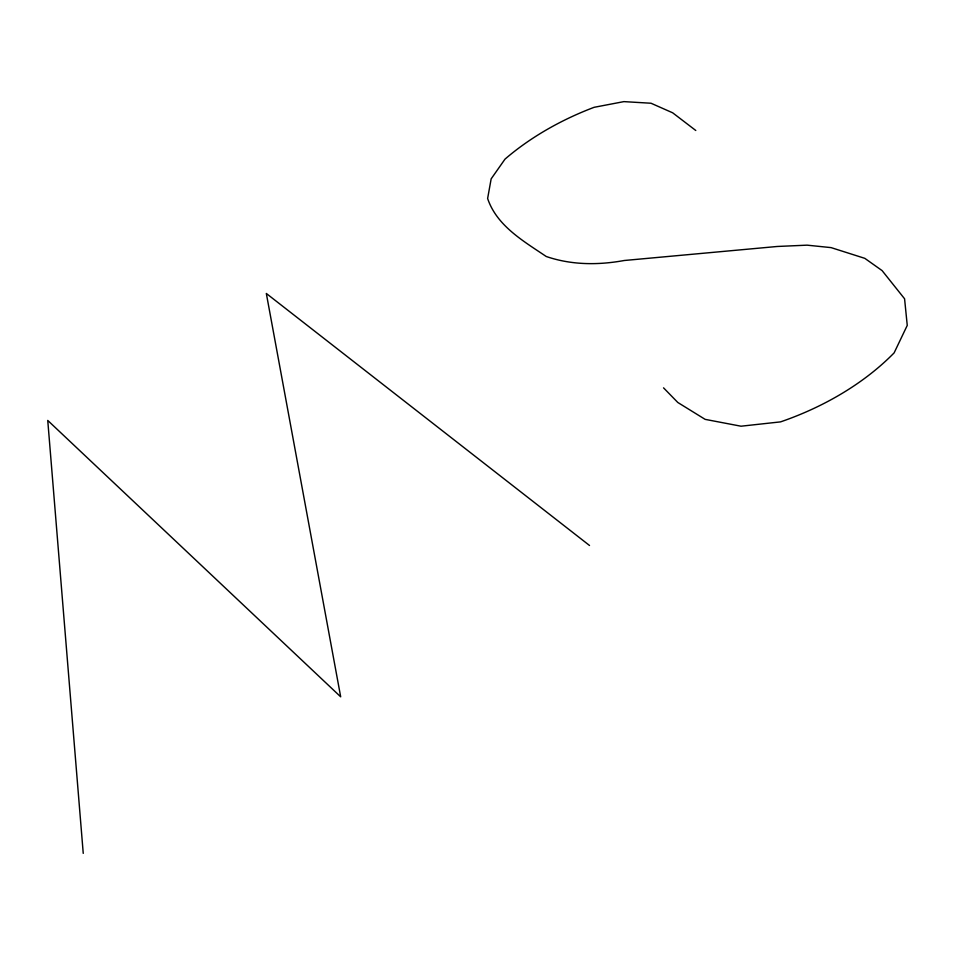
<?xml version="1.0" encoding="UTF-8"?>
<svg xmlns="http://www.w3.org/2000/svg" width="955" height="955" viewBox="0 0 955 955"><rect width="100%" height="100%" fill="white"/><g stroke="black" fill="none" stroke-linecap="round" stroke-linejoin="round"><path stroke-width="1.43" d="M695.789 130.489L672.666 112.809L651.012 103.236L623.89 101.624L594.141 107.306A203.248 123.362 -18.5 0 0 505.004 159.127L491.157 178.86L487.623 198.497C496.839 225.953 523.579 241.149 546.224 256.489C571.46 265.132 598.224 265.251 624.248 260.5L777.263 246.474L807.094 245.16L831.101 247.62L864.824 258.351L882.11 270.611L904.576 298.784L907.25 325.404L894.131 352.861A219.793 141.519 -16.1 0 1 780.533 421.883L741.02 426.205L705.148 419.364L677.799 402.473L663.546 387.849M589.522 545.484L266.326 293.472L340.684 696.816L47.75 420.439L83.24 853.376"/></g></svg>
